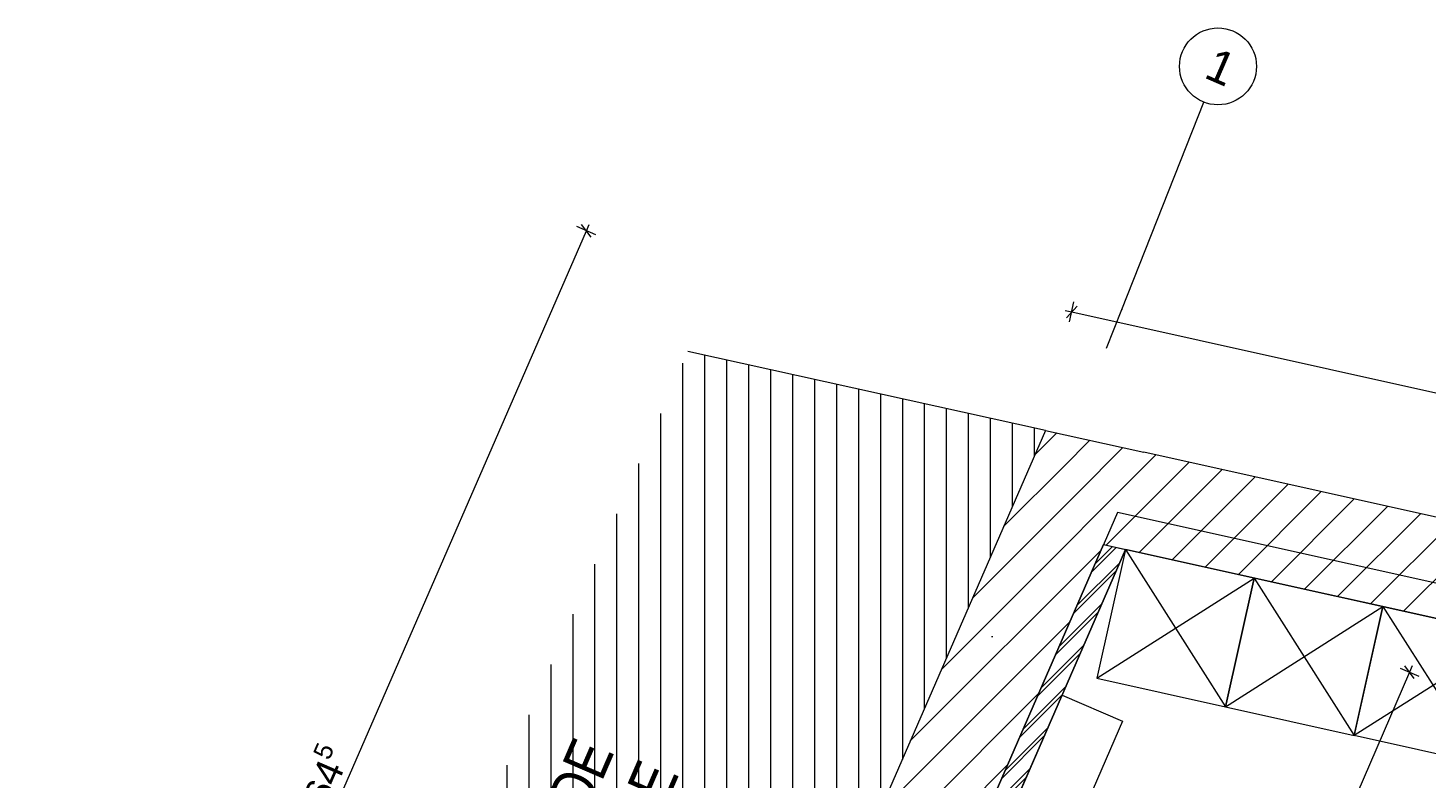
# Model space of a CAD drawing. Header units: millimetres. Extents: x 12535370 to 12566104, y 356204400 to 356234587.
# Drawn here: x 12542101 to 12548463, y 356231173 to 356234587 of the extents above; entities that cross this region are included whole.
import ezdxf
from ezdxf.enums import TextEntityAlignment as Align

# ---------------------------------------------------------------- set-up
doc = ezdxf.new("R2010")
doc.units = ezdxf.units.MM
doc.header["$MEASUREMENT"] = 0
doc.set_wipeout_variables(frame=1)
doc.linetypes.add('Dot & Dashed', pattern=[6702.78, 3527.78, -1763.89, 0, -1411.11])
doc.linetypes.add('Wipeout_Contour', pattern=[1000, 0, -1000])
for name, color, linetype in [('New_010 Aussenwände', 7, 'Continuous'), ('New_035 Decken', 7, 'Continuous'), ('New_065 Möbel Einrichtung', 7, 'Continuous'), ('New_080 Raumdefinitionen', 7, 'Continuous'), ('New_110 Bemassungen Ausführung', 7, 'Continuous'), ('New_290 Raster _ Achsen', 7, 'Continuous')]:
    doc.layers.add(name, color=color, linetype=linetype)
for name, color, linetype, lineweight in [('New_010 Aussenwände_Pen_No__1', 7, 'Continuous', 13), ('New_010 Aussenwände_Pen_No__96', 8, 'Continuous', 13), ('New_035 Decken_Pen_No__1', 7, 'Continuous', 13), ('New_065 Möbel Einrichtung_Pen_No__1', 7, 'Continuous', 13), ('New_110 Bemassungen Ausführung_Pen_No__1', 7, 'Continuous', 13), ('New_255 Plangrafiken_Pen_No__1', 7, 'Continuous', 13), ('New_255 Plangrafiken_Pen_No__39', 8, 'Continuous', 13), ('New_290 Raster _ Achsen_Pen_No__1', 7, 'Continuous', 13), ('New_290 Raster _ Achsen_Pen_No__108', 7, 'Continuous', 13)]:
    doc.layers.add(name, color=color, linetype=linetype, lineweight=lineweight)
doc.styles.add('GENERATED_STYLE_1', font='arial.ttf')
doc.styles.add('GENERATED_STYLE_2', font='arial.ttf', dxfattribs={"width": 0.8})
doc.dimstyles.new('GENERATED_STYLE__1', dxfattribs={"dimtxt": 125, "dimasz": 47.5, "dimexe": 0.18, "dimexo": 2, "dimgap": 0, "dimtad": 1, "dimlfac": 0.001, "dimzin": 0, "dimdsep": 46, "dimtxsty": 'GENERATED_STYLE_1', "dimblk": 'ARROWHEAD_2', "dimblk1": 'ARROWHEAD_2', "dimblk2": 'ARROWHEAD_2', "dimcen": 0.09, "dimclrd": 7, "dimclre": 7, "dimclrt": 7, "dimadec": 0, "dimazin": 0, "dimtfac": 1, "dimtdec": 4, "dimtmove": 0, "dimatfit": 3, "dimfxl": 1, "dimtolj": 1, "dimtzin": 0, "dimarcsym": 0})
pattern_1 = [(45, (12240439.16, 356160438.36), (-91.92388, 91.92388), [])]

# ---------------------------------------------------------------- blocks, each defined once
blk = doc.blocks.new('*X27', base_point=(12240439.2, 356160438.4))
at = {"layer": 'New_255 Plangrafiken_Pen_No__39', "color": 8, "linetype": 'Continuous', "lineweight": 13}
for p, q in [((12545079.9, 356233061.2), (12545079.9, 356233041)), ((12545079.9, 356233061.2), (12545079.9, 356233041)), ((12545179.9, 356233097.1), (12545179.9, 356233041)), ((12545179.9, 356233097.1), (12545179.9, 356233041)), ((12545279.9, 356233075), (12545279.9, 356233041)), ((12545279.9, 356233075), (12545279.9, 356233041)), ((12545079.9, 356233041), (12545079.9, 356232791)), ((12545079.9, 356233041), (12545079.9, 356232791)), ((12545179.9, 356233041), (12545179.9, 356232791)), ((12545179.9, 356233041), (12545179.9, 356232791)), ((12545279.9, 356233041), (12545279.9, 356232791)), ((12545279.9, 356233041), (12545279.9, 356232791)), ((12545379.9, 356233053), (12545379.9, 356233041)), ((12545379.9, 356233053), (12545379.9, 356233041)), ((12545379.9, 356233041), (12545379.9, 356232791)), ((12545379.9, 356233041), (12545379.9, 356232791)), ((12545479.9, 356233030.9), (12545479.9, 356232791)), ((12545479.9, 356233030.9), (12545479.9, 356232791)), ((12545579.9, 356233008.9), (12545579.9, 356232791)), ((12545579.9, 356233008.9), (12545579.9, 356232791)), ((12545679.9, 356232986.8), (12545679.9, 356232791)), ((12545679.9, 356232986.8), (12545679.9, 356232791)), ((12545779.9, 356232964.8), (12545779.9, 356232791)), ((12545779.9, 356232964.8), (12545779.9, 356232791)), ((12545879.9, 356232942.7), (12545879.9, 356232791)), ((12545879.9, 356232942.7), (12545879.9, 356232791)), ((12545979.9, 356232920.6), (12545979.9, 356232791)), ((12545979.9, 356232920.6), (12545979.9, 356232791)), ((12546079.9, 356232898.6), (12546079.9, 356232791)), ((12546079.9, 356232898.6), (12546079.9, 356232791)), ((12546179.9, 356232876.5), (12546179.9, 356232791)), ((12546179.9, 356232876.5), (12546179.9, 356232791)), ((12544979.9, 356232832.5), (12544979.9, 356232791)), ((12544979.9, 356232832.5), (12544979.9, 356232791)), ((12546279.9, 356232854.5), (12546279.9, 356232791)), ((12546279.9, 356232854.5), (12546279.9, 356232791)), ((12546379.9, 356232832.4), (12546379.9, 356232791)), ((12546379.9, 356232832.4), (12546379.9, 356232791)), ((12546479.9, 356232810.4), (12546479.9, 356232791)), ((12546479.9, 356232810.4), (12546479.9, 356232791)), ((12544979.9, 356232791), (12544979.9, 356232541)), ((12544979.9, 356232791), (12544979.9, 356232541)), ((12545079.9, 356232791), (12545079.9, 356232541)), ((12545079.9, 356232791), (12545079.9, 356232541)), ((12545179.9, 356232791), (12545179.9, 356232541)), ((12545179.9, 356232791), (12545179.9, 356232541)), ((12545279.9, 356232791), (12545279.9, 356232541)), ((12545279.9, 356232791), (12545279.9, 356232541)), ((12545379.9, 356232791), (12545379.9, 356232541)), ((12545379.9, 356232791), (12545379.9, 356232541)), ((12545479.9, 356232791), (12545479.9, 356232541)), ((12545479.9, 356232791), (12545479.9, 356232541)), ((12545579.9, 356232791), (12545579.9, 356232541)), ((12545579.9, 356232791), (12545579.9, 356232541)), ((12545679.9, 356232791), (12545679.9, 356232541)), ((12545679.9, 356232791), (12545679.9, 356232541)), ((12545779.9, 356232791), (12545779.9, 356232541)), ((12545779.9, 356232791), (12545779.9, 356232541)), ((12545879.9, 356232791), (12545879.9, 356232541)), ((12545879.9, 356232791), (12545879.9, 356232541)), ((12545979.9, 356232791), (12545979.9, 356232541)), ((12545979.9, 356232791), (12545979.9, 356232541)), ((12546079.9, 356232791), (12546079.9, 356232541)), ((12546079.9, 356232791), (12546079.9, 356232541)), ((12546179.9, 356232791), (12546179.9, 356232541)), ((12546179.9, 356232791), (12546179.9, 356232541)), ((12546279.9, 356232791), (12546279.9, 356232541)), ((12546279.9, 356232791), (12546279.9, 356232541)), ((12546379.9, 356232791), (12546379.9, 356232541)), ((12546379.9, 356232791), (12546379.9, 356232541)), ((12546479.9, 356232791), (12546479.9, 356232541)), ((12546479.9, 356232791), (12546479.9, 356232541)), ((12546579.9, 356232788.3), (12546579.9, 356232541)), ((12546579.9, 356232788.3), (12546579.9, 356232541)), ((12546679.9, 356232766.2), (12546679.9, 356232638.3)), ((12546679.9, 356232766.2), (12546679.9, 356232638.3)), ((12544879.9, 356232603.9), (12544879.9, 356232541)), ((12544879.9, 356232603.9), (12544879.9, 356232541)), ((12544879.9, 356232541), (12544879.9, 356232291)), ((12544879.9, 356232541), (12544879.9, 356232291)), ((12544979.9, 356232541), (12544979.9, 356232291)), ((12544979.9, 356232541), (12544979.9, 356232291)), ((12545079.9, 356232541), (12545079.9, 356232291)), ((12545079.9, 356232541), (12545079.9, 356232291)), ((12545179.9, 356232541), (12545179.9, 356232291)), ((12545179.9, 356232541), (12545179.9, 356232291)), ((12545279.9, 356232541), (12545279.9, 356232291)), ((12545279.9, 356232541), (12545279.9, 356232291)), ((12545379.9, 356232541), (12545379.9, 356232291)), ((12545379.9, 356232541), (12545379.9, 356232291)), ((12545479.9, 356232541), (12545479.9, 356232291)), ((12545479.9, 356232541), (12545479.9, 356232291)), ((12545579.9, 356232541), (12545579.9, 356232291)), ((12545579.9, 356232541), (12545579.9, 356232291)), ((12545679.9, 356232541), (12545679.9, 356232291)), ((12545679.9, 356232541), (12545679.9, 356232291)), ((12545779.9, 356232541), (12545779.9, 356232291)), ((12545779.9, 356232541), (12545779.9, 356232291)), ((12545879.9, 356232541), (12545879.9, 356232291)), ((12545879.9, 356232541), (12545879.9, 356232291)), ((12545979.9, 356232541), (12545979.9, 356232291)), ((12545979.9, 356232541), (12545979.9, 356232291)), ((12546079.9, 356232541), (12546079.9, 356232291)), ((12546079.9, 356232541), (12546079.9, 356232291)), ((12546179.9, 356232541), (12546179.9, 356232291)), ((12546179.9, 356232541), (12546179.9, 356232291)), ((12546279.9, 356232541), (12546279.9, 356232291)), ((12546279.9, 356232541), (12546279.9, 356232291)), ((12546379.9, 356232541), (12546379.9, 356232291)), ((12546379.9, 356232541), (12546379.9, 356232291)), ((12546479.9, 356232541), (12546479.9, 356232291)), ((12546479.9, 356232541), (12546479.9, 356232291)), ((12546579.9, 356232541), (12546579.9, 356232408.2)), ((12546579.9, 356232541), (12546579.9, 356232408.2)), ((12544779.9, 356232375.2), (12544779.9, 356232291)), ((12544779.9, 356232375.2), (12544779.9, 356232291)), ((12544779.9, 356232291), (12544779.9, 356232041)), ((12544779.9, 356232291), (12544779.9, 356232041)), ((12544879.9, 356232291), (12544879.9, 356232041)), ((12544879.9, 356232291), (12544879.9, 356232041)), ((12544979.9, 356232291), (12544979.9, 356232041)), ((12544979.9, 356232291), (12544979.9, 356232041)), ((12545079.9, 356232291), (12545079.9, 356232041)), ((12545079.9, 356232291), (12545079.9, 356232041)), ((12545179.9, 356232291), (12545179.9, 356232041)), ((12545179.9, 356232291), (12545179.9, 356232041)), ((12545279.9, 356232291), (12545279.9, 356232041)), ((12545279.9, 356232291), (12545279.9, 356232041)), ((12545379.9, 356232291), (12545379.9, 356232041)), ((12545379.9, 356232291), (12545379.9, 356232041)), ((12545479.9, 356232291), (12545479.9, 356232041)), ((12545479.9, 356232291), (12545479.9, 356232041)), ((12545579.9, 356232291), (12545579.9, 356232041)), ((12545579.9, 356232291), (12545579.9, 356232041)), ((12545679.9, 356232291), (12545679.9, 356232041)), ((12545679.9, 356232291), (12545679.9, 356232041)), ((12545779.9, 356232291), (12545779.9, 356232041)), ((12545779.9, 356232291), (12545779.9, 356232041)), ((12545879.9, 356232291), (12545879.9, 356232041)), ((12545879.9, 356232291), (12545879.9, 356232041)), ((12545979.9, 356232291), (12545979.9, 356232041)), ((12545979.9, 356232291), (12545979.9, 356232041)), ((12546079.9, 356232291), (12546079.9, 356232041)), ((12546079.9, 356232291), (12546079.9, 356232041)), ((12546179.9, 356232291), (12546179.9, 356232041)), ((12546179.9, 356232291), (12546179.9, 356232041)), ((12546279.9, 356232291), (12546279.9, 356232041)), ((12546279.9, 356232291), (12546279.9, 356232041)), ((12546379.9, 356232291), (12546379.9, 356232041)), ((12546379.9, 356232291), (12546379.9, 356232041)), ((12546479.9, 356232291), (12546479.9, 356232178)), ((12546479.9, 356232291), (12546479.9, 356232178)), ((12544679.9, 356232146.5), (12544679.9, 356232041)), ((12544679.9, 356232146.5), (12544679.9, 356232041)), ((12544679.9, 356232041), (12544679.9, 356231791)), ((12544679.9, 356232041), (12544679.9, 356231791)), ((12544779.9, 356232041), (12544779.9, 356231791)), ((12544779.9, 356232041), (12544779.9, 356231791)), ((12544879.9, 356232041), (12544879.9, 356231791)), ((12544879.9, 356232041), (12544879.9, 356231791)), ((12544979.9, 356232041), (12544979.9, 356231791)), ((12544979.9, 356232041), (12544979.9, 356231791)), ((12545079.9, 356232041), (12545079.9, 356231791)), ((12545079.9, 356232041), (12545079.9, 356231791)), ((12545179.9, 356232041), (12545179.9, 356231791)), ((12545179.9, 356232041), (12545179.9, 356231791)), ((12545279.9, 356232041), (12545279.9, 356231791)), ((12545279.9, 356232041), (12545279.9, 356231791)), ((12545379.9, 356232041), (12545379.9, 356231791)), ((12545379.9, 356232041), (12545379.9, 356231791)), ((12545479.9, 356232041), (12545479.9, 356231791)), ((12545479.9, 356232041), (12545479.9, 356231791)), ((12545579.9, 356232041), (12545579.9, 356231791)), ((12545579.9, 356232041), (12545579.9, 356231791)), ((12545679.9, 356232041), (12545679.9, 356231791)), ((12545679.9, 356232041), (12545679.9, 356231791)), ((12545779.9, 356232041), (12545779.9, 356231791)), ((12545779.9, 356232041), (12545779.9, 356231791)), ((12545879.9, 356232041), (12545879.9, 356231791)), ((12545879.9, 356232041), (12545879.9, 356231791)), ((12545979.9, 356232041), (12545979.9, 356231791)), ((12545979.9, 356232041), (12545979.9, 356231791)), ((12546079.9, 356232041), (12546079.9, 356231791)), ((12546079.9, 356232041), (12546079.9, 356231791)), ((12546179.9, 356232041), (12546179.9, 356231791)), ((12546179.9, 356232041), (12546179.9, 356231791)), ((12546279.9, 356232041), (12546279.9, 356231791)), ((12546279.9, 356232041), (12546279.9, 356231791)), ((12546379.9, 356232041), (12546379.9, 356231947.9)), ((12546379.9, 356232041), (12546379.9, 356231947.9)), ((12544579.9, 356231917.9), (12544579.9, 356231791)), ((12544579.9, 356231917.9), (12544579.9, 356231791)), ((12544579.9, 356231791), (12544579.9, 356231541)), ((12544579.9, 356231791), (12544579.9, 356231541)), ((12544679.9, 356231791), (12544679.9, 356231541)), ((12544679.9, 356231791), (12544679.9, 356231541)), ((12544779.9, 356231791), (12544779.9, 356231541)), ((12544779.9, 356231791), (12544779.9, 356231541)), ((12544879.9, 356231791), (12544879.9, 356231541)), ((12544879.9, 356231791), (12544879.9, 356231541)), ((12544979.9, 356231791), (12544979.9, 356231541)), ((12544979.9, 356231791), (12544979.9, 356231541)), ((12545079.9, 356231791), (12545079.9, 356231541)), ((12545079.9, 356231791), (12545079.9, 356231541)), ((12545179.9, 356231791), (12545179.9, 356231541)), ((12545179.9, 356231791), (12545179.9, 356231541)), ((12545279.9, 356231791), (12545279.9, 356231541)), ((12545279.9, 356231791), (12545279.9, 356231541)), ((12545379.9, 356231791), (12545379.9, 356231541)), ((12545379.9, 356231791), (12545379.9, 356231541)), ((12545479.9, 356231791), (12545479.9, 356231541)), ((12545479.9, 356231791), (12545479.9, 356231541)), ((12545579.9, 356231791), (12545579.9, 356231541)), ((12545579.9, 356231791), (12545579.9, 356231541)), ((12545679.9, 356231791), (12545679.9, 356231541)), ((12545679.9, 356231791), (12545679.9, 356231541)), ((12545779.9, 356231791), (12545779.9, 356231541)), ((12545779.9, 356231791), (12545779.9, 356231541)), ((12545879.9, 356231791), (12545879.9, 356231541)), ((12545879.9, 356231791), (12545879.9, 356231541)), ((12545979.9, 356231791), (12545979.9, 356231541)), ((12545979.9, 356231791), (12545979.9, 356231541)), ((12546079.9, 356231791), (12546079.9, 356231541)), ((12546079.9, 356231791), (12546079.9, 356231541)), ((12546179.9, 356231791), (12546179.9, 356231541)), ((12546179.9, 356231791), (12546179.9, 356231541)), ((12546279.9, 356231791), (12546279.9, 356231717.7)), ((12546279.9, 356231791), (12546279.9, 356231717.7)), ((12544479.9, 356231689.2), (12544479.9, 356231541)), ((12544479.9, 356231689.2), (12544479.9, 356231541)), ((12544479.9, 356231541), (12544479.9, 356231291)), ((12544479.9, 356231541), (12544479.9, 356231291)), ((12544579.9, 356231541), (12544579.9, 356231291)), ((12544579.9, 356231541), (12544579.9, 356231291)), ((12544679.9, 356231541), (12544679.9, 356231291)), ((12544679.9, 356231541), (12544679.9, 356231291)), ((12544779.9, 356231541), (12544779.9, 356231291)), ((12544779.9, 356231541), (12544779.9, 356231291)), ((12544879.9, 356231541), (12544879.9, 356231291)), ((12544879.9, 356231541), (12544879.9, 356231291)), ((12544979.9, 356231541), (12544979.9, 356231291)), ((12544979.9, 356231541), (12544979.9, 356231291)), ((12545079.9, 356231541), (12545079.9, 356231291)), ((12545079.9, 356231541), (12545079.9, 356231291)), ((12545179.9, 356231541), (12545179.9, 356231291)), ((12545179.9, 356231541), (12545179.9, 356231291)), ((12545279.9, 356231541), (12545279.9, 356231291)), ((12545279.9, 356231541), (12545279.9, 356231291)), ((12545379.9, 356231541), (12545379.9, 356231291)), ((12545379.9, 356231541), (12545379.9, 356231291)), ((12545479.9, 356231541), (12545479.9, 356231291)), ((12545479.9, 356231541), (12545479.9, 356231291)), ((12545579.9, 356231541), (12545579.9, 356231291)), ((12545579.9, 356231541), (12545579.9, 356231291)), ((12545679.9, 356231541), (12545679.9, 356231291)), ((12545679.9, 356231541), (12545679.9, 356231291)), ((12545779.9, 356231541), (12545779.9, 356231291)), ((12545779.9, 356231541), (12545779.9, 356231291)), ((12545879.9, 356231541), (12545879.9, 356231291)), ((12545879.9, 356231541), (12545879.9, 356231291)), ((12545979.9, 356231541), (12545979.9, 356231291)), ((12545979.9, 356231541), (12545979.9, 356231291)), ((12546079.9, 356231541), (12546079.9, 356231291)), ((12546079.9, 356231541), (12546079.9, 356231291)), ((12546179.9, 356231541), (12546179.9, 356231487.6)), ((12546179.9, 356231541), (12546179.9, 356231487.6)), ((12544379.9, 356231460.6), (12544379.9, 356231291)), ((12544379.9, 356231460.6), (12544379.9, 356231291)), ((12544379.9, 356231291), (12544379.9, 356231041)), ((12544379.9, 356231291), (12544379.9, 356231041)), ((12544479.9, 356231291), (12544479.9, 356231041)), ((12544479.9, 356231291), (12544479.9, 356231041)), ((12544579.9, 356231291), (12544579.9, 356231041)), ((12544579.9, 356231291), (12544579.9, 356231041)), ((12544679.9, 356231291), (12544679.9, 356231041)), ((12544679.9, 356231291), (12544679.9, 356231041)), ((12544779.9, 356231291), (12544779.9, 356231041)), ((12544779.9, 356231291), (12544779.9, 356231041)), ((12544879.9, 356231291), (12544879.9, 356231041)), ((12544879.9, 356231291), (12544879.9, 356231041)), ((12544979.9, 356231291), (12544979.9, 356231041)), ((12544979.9, 356231291), (12544979.9, 356231041)), ((12545079.9, 356231291), (12545079.9, 356231041)), ((12545079.9, 356231291), (12545079.9, 356231041)), ((12545179.9, 356231291), (12545179.9, 356231041)), ((12545179.9, 356231291), (12545179.9, 356231041)), ((12545279.9, 356231291), (12545279.9, 356231041)), ((12545279.9, 356231291), (12545279.9, 356231041)), ((12545379.9, 356231291), (12545379.9, 356231041)), ((12545379.9, 356231291), (12545379.9, 356231041)), ((12545479.9, 356231291), (12545479.9, 356231041)), ((12545479.9, 356231291), (12545479.9, 356231041)), ((12545579.9, 356231291), (12545579.9, 356231041)), ((12545579.9, 356231291), (12545579.9, 356231041)), ((12545679.9, 356231291), (12545679.9, 356231041)), ((12545679.9, 356231291), (12545679.9, 356231041)), ((12545779.9, 356231291), (12545779.9, 356231041)), ((12545779.9, 356231291), (12545779.9, 356231041)), ((12545879.9, 356231291), (12545879.9, 356231041)), ((12545879.9, 356231291), (12545879.9, 356231041)), ((12545979.9, 356231291), (12545979.9, 356231041)), ((12545979.9, 356231291), (12545979.9, 356231041)), ((12546079.9, 356231291), (12546079.9, 356231257.4)), ((12546079.9, 356231291), (12546079.9, 356231257.4)), ((12544279.9, 356231231.9), (12544279.9, 356231041)), ((12544279.9, 356231231.9), (12544279.9, 356231041))]:
    blk.add_line(p, q, dxfattribs=at)
blk = doc.blocks.new('Fill_2', base_point=(12240439.2, 356160438.4))
at = {"layer": 'New_255 Plangrafiken_Pen_No__39', "color": 8, "linetype": 'Continuous', "lineweight": 13}
blk.add_blockref('*X27', (12240439.2, 356160438.4), dxfattribs=at)
blk = doc.blocks.new('Slab_1', base_point=(12542929.6, 356223038.7))
at = {"layer": 'New_035 Decken_Pen_No__1', "color": 7, "linetype": 'Continuous', "lineweight": 13, "flags": 128}
blk.add_lwpolyline([(12542929.6, 356223038.7), (12541729.5, 356220008.9), (12541917.5, 356219927.7), (12542850.3, 356219524.7), (12542740.1, 356219269.6), (12544695.9, 356218424.8), (12545797.5, 356217948.9), (12545847.8, 356218065.4), (12551728.4, 356215525.1), (12551105.2, 356214084.1), (12556682.6, 356211670.4), (12554963.4, 356223256.1), (12548042.8, 356226245.7), (12550247.8, 356231673.5), (12547059.2, 356232382), (12544971.2, 356227583.3), (12544785.9, 356227658.6), (12543689.8, 356224972.6)], close=True, dxfattribs=at)
blk = doc.blocks.new('Wall_3', base_point=(12544891.9, 356227399.7))
at = {"layer": 'New_010 Aussenwände_Pen_No__96', "linetype": 'Continuous', "lineweight": 13}
h = blk.add_hatch(dxfattribs=at)
h.set_pattern_fill('COMMON_BRICK', color=8, style=0, pattern_type=2)
h.set_pattern_definition(pattern_1)
h.paths.add_polyline_path([(12546730.8, 356232755), (12546547.9, 356232334.7), (12546995.4, 356232235.2)])
h = blk.add_hatch(dxfattribs=at)
h.set_pattern_fill('COMMON_BRICK', color=8, style=0, pattern_type=2)
h.set_pattern_definition(pattern_1)
h.paths.add_polyline_path([(12547178.3, 356232655.6), (12546730.8, 356232755), (12546995.4, 356232235.2)])
h = blk.add_hatch(dxfattribs=at)
h.set_pattern_fill('COMMON_BRICK', color=8, style=0, pattern_type=2)
h.set_pattern_definition(pattern_1)
h.paths.add_polyline_path([(12546547.9, 356232334.7), (12544479.2, 356227579.2), (12544891.9, 356227399.7), (12546995.4, 356232235.2)])
at = {"layer": 'New_010 Aussenwände_Pen_No__1', "color": 7, "linetype": 'Continuous', "lineweight": 13, "flags": 128}
for points in [[(12546730.8, 356232755), (12544479.2, 356227579.2)], [(12546730.8, 356232755), (12547178.3, 356232655.6)], [(12544891.9, 356227399.7), (12546995.4, 356232235.2)]]:
    blk.add_lwpolyline(points, dxfattribs=at)
blk = doc.blocks.new('Wall_4', base_point=(12546995.4, 356232235.2))
at = {"layer": 'New_010 Aussenwände_Pen_No__96', "linetype": 'Continuous', "lineweight": 13}
h = blk.add_hatch(dxfattribs=at)
h.set_pattern_fill('COMMON_BRICK', color=8, style=0, pattern_type=2)
h.set_pattern_definition(pattern_1)
h.paths.add_polyline_path([(12546995.4, 356232235.2), (12550184.4, 356231526.6), (12550355.8, 356231949.5), (12547178.3, 356232655.6)])
at = {"layer": 'New_010 Aussenwände_Pen_No__1', "color": 7, "linetype": 'Continuous', "lineweight": 13}
blk.add_line((12550184.4, 356231526.6), (12550355.8, 356231949.5), dxfattribs=at)
at = {"layer": 'New_010 Aussenwände_Pen_No__1', "color": 7, "linetype": 'Continuous', "lineweight": 13, "flags": 128}
for points in [[(12550355.8, 356231949.5), (12547178.3, 356232655.6)], [(12546995.4, 356232235.2), (12550184.4, 356231526.6)]]:
    blk.add_lwpolyline(points, dxfattribs=at)
blk = doc.blocks.new('Wall_45', base_point=(12546995.4, 356232235.2))
at = {"color": 254, "linetype": 'Wipeout_Contour', "lineweight": 0, "ltscale": 1425802997.732341}
blk.add_wipeout([(12546995.4, 356232235.2), (12544967.8, 356227574), (12545059.5, 356227534.1), (12547094.9, 356232213.1)], dxfattribs=at).dxf.layer = 'New_010 Aussenwände'
at = {"layer": 'New_010 Aussenwände', "linetype": 'Continuous', "lineweight": 0, "true_color": 0x000000}
h = blk.add_hatch(dxfattribs=at)
h.set_pattern_fill('INSULATION', color=18, style=0, pattern_type=2)
h.set_pattern_definition([(45, (12240439.16, 356160438.356), (-53.033009, 53.033009), []), (45, (12240428.55, 356160448.96), (-53.033009, 53.033009), [])])
h.paths.add_polyline_path([(12546995.4, 356232235.2), (12544967.8, 356227574), (12545059.5, 356227534.1), (12547094.9, 356232213.1)])
at = {"layer": 'New_010 Aussenwände_Pen_No__1', "color": 7, "linetype": 'Continuous', "lineweight": 13, "flags": 128}
for points in [[(12546995.4, 356232235.2), (12544967.8, 356227574)], [(12546995.4, 356232235.2), (12547094.9, 356232213.1)], [(12545099.5, 356227626.1), (12547094.9, 356232213.1)]]:
    blk.add_lwpolyline(points, dxfattribs=at)
blk = doc.blocks.new('Bett Gruppe 25[47]', base_point=(12546208.4, 356230175.1))
at = {"layer": 'New_065 Möbel Einrichtung_Pen_No__1', "color": 7, "linetype": 'Continuous', "lineweight": 13}
for p, q in [((12546607.2, 356231092.1), (12546806.7, 356231550.6)), ((12546806.7, 356231550.6), (12547081.8, 356231431)), ((12547081.8, 356231431), (12546882.3, 356230972.5)), ((12545809.5, 356229258.1), (12546607.2, 356231092.1)), ((12546882.3, 356230972.5), (12546607.2, 356231092.1)), ((12546607.2, 356231092.1), (12548441.2, 356230294.4)), ((12546927, 356230724.1), (12547163.8, 356230817.3)), ((12547163.8, 356230817.3), (12547092, 356230652.3)), ((12547163.8, 356230817.3), (12548401.8, 356230278.8)), ((12546611.8, 356229999.6), (12546927, 356230724.1)), ((12546927, 356230724.1), (12547092, 356230652.3)), ((12548441.2, 356230294.4), (12547643.5, 356228460.4)), ((12548401.8, 356230278.8), (12548014.8, 356229389.3)), ((12546296.7, 356229275.2), (12546611.8, 356229999.6)), ((12548014.8, 356229389.3), (12547627.9, 356228499.9)), ((12545610, 356228799.6), (12545809.5, 356229258.1)), ((12545809.5, 356229258.1), (12546084.6, 356229138.5)), ((12547643.5, 356228460.4), (12545809.5, 356229258.1)), ((12546390, 356229038.3), (12546296.7, 356229275.2)), ((12546296.7, 356229275.2), (12546461.8, 356229203.4)), ((12546390, 356229038.3), (12546461.8, 356229203.4)), ((12546084.6, 356229138.5), (12545885.1, 356228680)), ((12547627.9, 356228499.9), (12546390, 356229038.3)), ((12545885.1, 356228680), (12545610, 356228799.6))]:
    blk.add_line(p, q, dxfattribs=at)
at = {"layer": 'New_065 Möbel Einrichtung_Pen_No__1', "color": 7, "linetype": 'Continuous', "lineweight": 13, "flags": 128}
for points in [[(12546635.8, 356230054.7), (12546287.3, 356230206.2), (12546638.3, 356231013.2), (12547023.5, 356230845.7), (12546979.6, 356230744.8), (12546927, 356230724.1)], [(12546296.7, 356229275.2), (12546317.4, 356229222.6), (12546273.6, 356229121.7), (12545888.4, 356229289.2), (12546239.4, 356230096.2), (12546587.9, 356229944.6)]]:
    blk.add_lwpolyline(points, close=True, dxfattribs=at)
blk = doc.blocks.new('Schrank variabel 25[48]', base_point=(12547094.9, 356232213.1))
at = {"layer": 'New_065 Möbel Einrichtung_Pen_No__1', "color": 7, "linetype": 'Continuous', "lineweight": 13}
for p, q in [((12547094.9, 356232213.1), (12547550.4, 356231497.3)), ((12546964.7, 356231627.4), (12547680.6, 356232083))]:
    blk.add_line(p, q, dxfattribs=at)
at = {"layer": 'New_065 Möbel Einrichtung_Pen_No__1', "color": 7, "linetype": 'Continuous', "lineweight": 13, "flags": 128}
blk.add_lwpolyline([(12547094.9, 356232213.1), (12546964.7, 356231627.4), (12547550.4, 356231497.3), (12547680.6, 356232083)], close=True, dxfattribs=at)
blk = doc.blocks.new('Schrank variabel 25[49]', base_point=(12547680.6, 356232083))
at = {"layer": 'New_065 Möbel Einrichtung_Pen_No__1', "color": 7, "linetype": 'Continuous', "lineweight": 13}
for p, q in [((12547680.6, 356232083), (12548136.1, 356231367.1)), ((12547550.4, 356231497.3), (12548266.3, 356231952.8))]:
    blk.add_line(p, q, dxfattribs=at)
at = {"layer": 'New_065 Möbel Einrichtung_Pen_No__1', "color": 7, "linetype": 'Continuous', "lineweight": 13, "flags": 128}
blk.add_lwpolyline([(12547680.6, 356232083), (12547550.4, 356231497.3), (12548136.1, 356231367.1), (12548266.3, 356231952.8)], close=True, dxfattribs=at)
blk = doc.blocks.new('Schrank variabel 25[50]', base_point=(12548266.3, 356231952.8))
at = {"layer": 'New_065 Möbel Einrichtung_Pen_No__1', "color": 7, "linetype": 'Continuous', "lineweight": 13}
for p, q in [((12548266.3, 356231952.8), (12548721.8, 356231237)), ((12548136.1, 356231367.1), (12548852, 356231822.7))]:
    blk.add_line(p, q, dxfattribs=at)
at = {"layer": 'New_065 Möbel Einrichtung_Pen_No__1', "color": 7, "linetype": 'Continuous', "lineweight": 13, "flags": 128}
blk.add_lwpolyline([(12548266.3, 356231952.8), (12548136.1, 356231367.1), (12548721.8, 356231237), (12548852, 356231822.7)], close=True, dxfattribs=at)
blk = doc.blocks.new('Standard grid marker[65]', base_point=(12539230.2, 356213489.9))
at = {"layer": 'New_290 Raster _ Achsen_Pen_No__1', "color": 7, "linetype": 'Continuous', "lineweight": 13}
blk.add_circle((12547516.1, 356234411.6), 175, dxfattribs=at)
at = {"layer": 'New_290 Raster _ Achsen_Pen_No__108', "color": 7, "linetype": 'Dot & Dashed', "lineweight": 13}
for p, q in [((12547078.2, 356233305.9), (12547451.7, 356234248.9)), ((12539603.7, 356214432.9), (12547078.2, 356233305.9))]:
    blk.add_line(p, q, dxfattribs=at)
blk.add_point((12547078.2, 356233305.9), dxfattribs=at)
blk.add_point((12547078.2, 356233305.9), dxfattribs=at)
at = {"layer": 'New_290 Raster _ Achsen_Pen_No__108', "color": 7, "lineweight": 13, "style": 'GENERATED_STYLE_1'}
for tag, p in [('AC_MarkerText_1_1', (12547559.5, 356234477.6)), ('AC_MarkerText_1_0', (12539209.1, 356213393.3))]:
    blk.add_attdef(tag, text='', height=150, rotation=336.63646, dxfattribs=at).set_placement(p, align=Align.TOP_CENTER)
blk = doc.blocks.new('*D235', base_point=(12240439.2, 356160438.4))
at = {"layer": 'New_110 Bemassungen Ausführung_Pen_No__1', "color": 7, "linetype": 'Continuous', "lineweight": 13, "transparency": 16777216}
for p, q in [((12548344.4, 356231673.4), (12548430.5, 356231636.2)), ((12548409, 356231625.8), (12548365.9, 356231683.7)), ((12548399.5, 356231682.8), (12548387.4, 356231654.8)), ((12548387.4, 356231654.8), (12546403.7, 356227062.7)), ((12546425.3, 356227033.7), (12546382.2, 356227091.6))]:
    blk.add_line(p, q, dxfattribs=at)
at = {"layer": 'New_110 Bemassungen Ausführung_Pen_No__1', "color": 7, "lineweight": 13, "transparency": 16777216, "char_height": 125, "attachment_point": 7, "rotation": 66.63646, "style": 'GENERATED_STYLE_1'}
for s, insert in [('\\A1;{\\pql;\\fArial|b0|i0|c0|p0;\\W1.000000;5,00}', (12547306.5, 356229215.5)), ('\\A1;{\\pql;\\fArial|b0|i0|c0|p0;\\W1.000000;10}', (12546387.9, 356227089.2))]:
    blk.add_mtext(s, dxfattribs=dict(at, insert=insert))
blk = doc.blocks.new('ARROWHEAD_2')
at = {"color": 0, "linetype": 'Continuous', "lineweight": 0}
for p, q in [((0, 0), (-1, 0)), ((-0.38, -0.66), (0.38, 0.66))]:
    blk.add_line(p, q, dxfattribs=at)
blk = doc.blocks.new('*D236', base_point=(12240439.2, 356160438.4))
at = {"layer": 'New_110 Bemassungen Ausführung_Pen_No__1', "color": 7, "linetype": 'Continuous', "lineweight": 13, "transparency": 16777216}
for p, q in [((12548387.4, 356231654.8), (12546403.7, 356227062.7)), ((12546360.7, 356227081.3), (12546446.8, 356227044.1)), ((12546425.3, 356227033.7), (12546382.2, 356227091.6)), ((12546403.7, 356227062.7), (12546364.1, 356226970.9)), ((12546321, 356226989.5), (12546407.1, 356226952.3)), ((12546385.6, 356226941.9), (12546342.5, 356226999.8))]:
    blk.add_line(p, q, dxfattribs=at)
blk = doc.blocks.new('*D283', base_point=(12240439.2, 356160438.4))
at = {"layer": 'New_110 Bemassungen Ausführung_Pen_No__1', "color": 7, "linetype": 'Continuous', "lineweight": 13, "transparency": 16777216}
for p, q in [((12542390.6, 356228487.8), (12544642.2, 356233663.6)), ((12544685.2, 356233644.9), (12544599.2, 356233682.3)), ((12544663.6, 356233634.6), (12544620.7, 356233692.6)), ((12544642.2, 356233663.6), (12544654.4, 356233691.6)), ((12542433.6, 356228469.1), (12542347.6, 356228506.5)), ((12542369.1, 356228516.8), (12542412.1, 356228458.8)), ((12542378.4, 356228459.8), (12542390.6, 356228487.8))]:
    blk.add_line(p, q, dxfattribs=at)
at = {"layer": 'New_110 Bemassungen Ausführung_Pen_No__1', "color": 7, "lineweight": 13, "transparency": 16777216, "insert": (12543441.8, 356230891.9), "char_height": 125, "attachment_point": 7, "rotation": 66.48997, "style": 'GENERATED_STYLE_1'}
blk.add_mtext('\\A1;{\\pql;\\fArial|b0|i0|c0|p0;\\W1.000000;5,64\\fArial|b0|i0|c0|p0;\\W1.000000;\\A1{\\H.66x;\\S5^  ;}}', dxfattribs=at)
blk = doc.blocks.new('*D284', base_point=(12240439.2, 356160438.4))
at = {"layer": 'New_110 Bemassungen Ausführung_Pen_No__1', "color": 7, "linetype": 'Continuous', "lineweight": 13, "transparency": 16777216}
for p, q in [((12546875, 356233321), (12546826.3, 356233267.8)), ((12546840.5, 356233248.6), (12546860.8, 356233340.2)), ((12546820.8, 356233301), (12546850.7, 356233294.4)), ((12546850.7, 356233294.4), (12551148.8, 356232339.3)), ((12551124.4, 356232312.7), (12551173.2, 356232365.9)), ((12551138.6, 356232293.5), (12551159, 356232385.1)), ((12551148.8, 356232339.3), (12551178.6, 356232332.7))]:
    blk.add_line(p, q, dxfattribs=at)
at = {"layer": 'New_110 Bemassungen Ausführung_Pen_No__1', "color": 7, "lineweight": 13, "transparency": 16777216, "insert": (12548805.1, 356232855), "char_height": 125, "attachment_point": 7, "rotation": 347.47185, "style": 'GENERATED_STYLE_1'}
blk.add_mtext('\\A1;{\\pql;\\fArial|b0|i0|c0|p0;\\W1.000000;4,40\\fArial|b0|i0|c0|p0;\\W1.000000;\\A1{\\H.66x;\\S5^  ;}}', dxfattribs=at)

msp = doc.modelspace()

# ---------------------------------------------------------------- linework, layer by layer
at = {"layer": 'New_080 Raumdefinitionen', "color": 21, "linetype": 'Continuous', "lineweight": 0, "true_color": 0xffa8a8, "flags": 128}
msp.add_lwpolyline([(12548082.428, 356226337.518), (12550184.383, 356231526.616), (12547094.809, 356232213.151), (12545099.539, 356227626.077)], close=True, dxfattribs=at)
at = {"layer": 'New_255 Plangrafiken_Pen_No__1', "color": 7, "linetype": 'Continuous', "lineweight": 13}
msp.add_lwpolyline([(12546730.633, 356232755.05), (12545103.051, 356233114.056)], dxfattribs=at)

# ---------------------------------------------------------------- block references
at = {"layer": 'New_010 Aussenwände', "color": 7, "lineweight": 13}
for name, p in [('Wall_3', (12544891.863, 356227399.706)), ('Wall_4', (12546995.418, 356232235.237))]:
    msp.add_blockref(name, p, dxfattribs=at)
at = {"layer": 'New_035 Decken', "color": 7, "linetype": 'Continuous', "lineweight": 13}
msp.add_blockref('Slab_1', (12542929.638, 356223038.747), dxfattribs=at)
at = {"layer": 'New_065 Möbel Einrichtung', "color": 7, "linetype": 'Continuous', "lineweight": 13}
for name, p in [('Schrank variabel 25[49]', (12547680.571, 356232082.989)), ('Schrank variabel 25[50]', (12548266.285, 356231952.837))]:
    msp.add_blockref(name, p, dxfattribs=at)
at = {"layer": 'New_255 Plangrafiken_Pen_No__39', "color": 8, "linetype": 'Continuous', "lineweight": 13}
msp.add_blockref('Fill_2', (12240439.157, 356160438.356), dxfattribs=at)

# ---------------------------------------------------------------- next in the draw order: block references
at = {"layer": 'New_010 Aussenwände', "color": 7, "lineweight": 13}
msp.add_blockref('Wall_45', (12546995.418, 356232235.237), dxfattribs=at)

# ---------------------------------------------------------------- next in the draw order: block references
at = {"layer": 'New_065 Möbel Einrichtung', "color": 7, "linetype": 'Continuous', "lineweight": 13}
for name, p in [('Schrank variabel 25[48]', (12547094.857, 356232213.14)), ('Bett Gruppe 25[47]', (12546208.353, 356230175.145))]:
    msp.add_blockref(name, p, dxfattribs=at)
at = {"layer": 'New_290 Raster _ Achsen', "color": 7, "linetype": 'Continuous', "lineweight": 13}
ref = msp.add_blockref('Standard grid marker[65]', (12539230.19, 356213489.941), dxfattribs=at)
ref.add_attrib('AC_MarkerText_1_1', '1', dxfattribs={"layer": 'New_290 Raster _ Achsen_Pen_No__108', "color": 7, "lineweight": 13, "height": 150, "rotation": 336.6364577, "style": 'GENERATED_STYLE_1'}).set_placement((12547559.472, 356234477.621), align=Align.TOP_CENTER)

# ---------------------------------------------------------------- next in the draw order: texts
at = {"layer": 'New_255 Plangrafiken_Pen_No__1', "color": 7, "linetype": 'Continuous', "lineweight": 13, "insert": (12544476.455, 356229036.084), "char_height": 200, "width": 2345.44462, "attachment_point": 7, "rotation": 66.6364577, "line_spacing_factor": 0.931029, "style": 'GENERATED_STYLE_2'}
msp.add_mtext('\\A1;{\\pql;\\fArial|b0|i0|c0|p0;\\W0.800000;NACHBARGEBÄUDE\\P\\pql;\\fArial|b0|i0|c0|p0;\\W0.800000;MAROKANERGASSE 23}', dxfattribs=at)

# ---------------------------------------------------------------- next in the draw order: dimensions: what is measured, and where the dimension line sits
at = {"layer": 'New_110 Bemassungen Ausführung', "color": 7, "linetype": 'Continuous', "lineweight": 13}
for base, p1, p2, angle, picture, middle, turn in [((12544642.182, 356233663.604), (12544479.217, 356227579.216), (12546730.796, 356232755.014), 66.4899714, '*D283', (12543488.741, 356231231.487), 66.4899714), ((12551148.794, 356232339.305), (12546730.796, 356232755.014), (12551028.938, 356231799.924), 347.4718543, '*D284', (12549147.384, 356232873.673), 347.4718543), ((12546403.721, 356227062.692), (12547094.857, 356232213.14), (12546590.983, 356226981.797), 246.6364577, '*D235', (12547313.263, 356229388.839), 66.6364577), ((12546364.065, 356226970.891), (12546590.983, 356226981.797), (12546551.211, 356226890.047), 246.6364577, '*D236', (12546368.283, 356227201.301), 66.6364577)]:
    dim = msp.add_linear_dim(base=base, p1=p1, p2=p2, angle=angle, dimstyle='GENERATED_STYLE__1', dxfattribs=at)
    dim.commit()
    dim.dimension.update_dxf_attribs({"geometry": picture, "text_midpoint": middle, "dimtype": 160, "text_rotation": turn})

doc.saveas('drawing.dxf')
